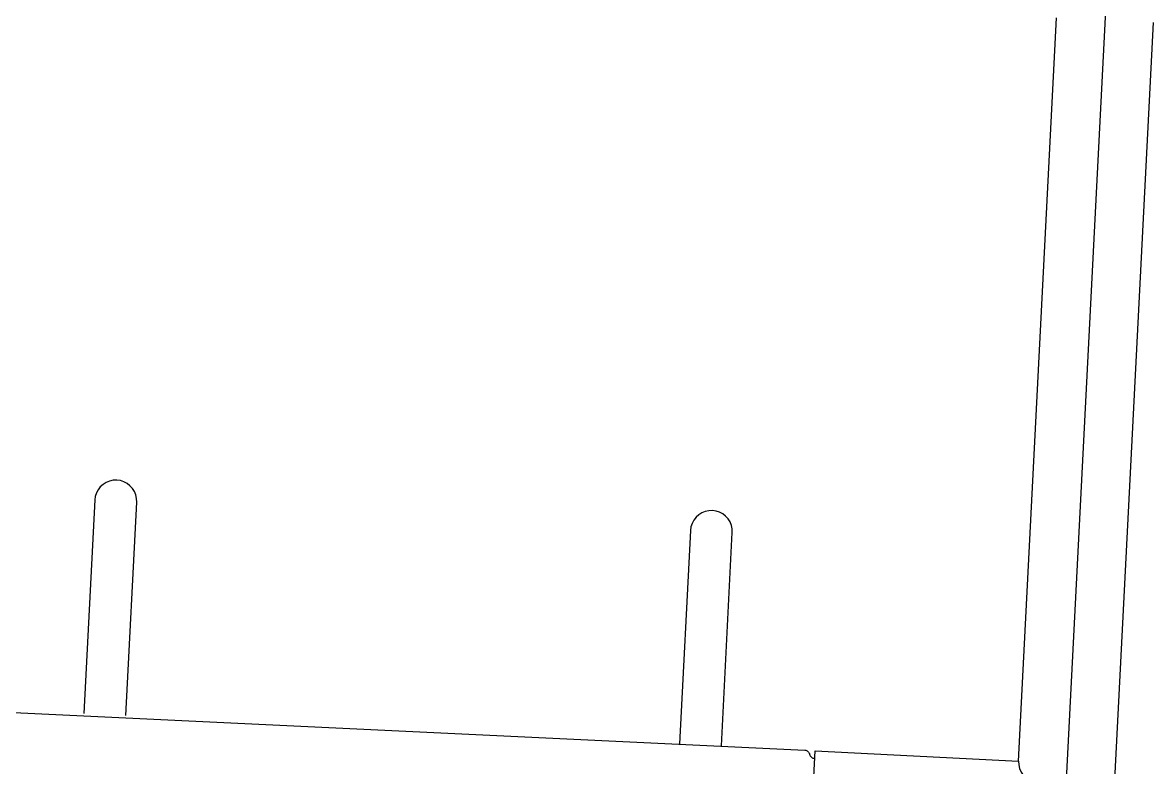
# Model space of a CAD drawing. Header units: feet. Extents: x 10084 to 13321, y 3329 to 8503.
# Drawn here: x 11194.781 to 11197.092, y 5249.877 to 5251.398 of the extents above; entities that cross this region are included whole.
import ezdxf

# ---------------------------------------------------------------- set-up
doc = ezdxf.new("R2010")
doc.units = ezdxf.units.FT
doc.header["$LTSCALE"] = 40
doc.header["$MEASUREMENT"] = 0
doc.layers.add('amenity center', color=31, linetype='Continuous')

msp = doc.modelspace()

# ---------------------------------------------------------------- linework, layer by layer
at = {"layer": 'amenity center', "color": 7, "ltscale": 100}
for p, q in [((11197.0028, 5251.5956), (11196.8157, 5247.9337)), ((11196.8165, 5249.8893), (11196.8941, 5251.4085)), ((11197.0081, 5249.7596), (11197.0918, 5251.3984)), ((11196.4004, 5249.9106), (11196.8165, 5249.8893))]:
    msp.add_line(p, q, dxfattribs=at)
at = {"layer": 'amenity center', "color": 7, "ltscale": 100, "flags": 128}
for points in [[(11194.992, 5249.9825), (11195.0143, 5250.4185), (11195.014, 5250.4259), (11195.0124, 5250.4333), (11195.0096, 5250.4402), (11195.0056, 5250.4465), (11195.0006, 5250.4521), (11194.9947, 5250.4567), (11194.9881, 5250.4602), (11194.981, 5250.4625), (11194.9736, 5250.4635), (11194.9662, 5250.4632), (11194.9588, 5250.4617), (11194.9519, 5250.4588), (11194.9456, 5250.4549), (11194.94, 5250.4499), (11194.9354, 5250.444), (11194.9319, 5250.4374), (11194.9296, 5250.4303), (11194.9286, 5250.4229), (11194.9063, 5249.9869)], [(11196.2091, 5249.9204), (11196.2314, 5250.3563), (11196.2311, 5250.3638), (11196.2296, 5250.3711), (11196.2268, 5250.378), (11196.2228, 5250.3843), (11196.2178, 5250.3899), (11196.2119, 5250.3945), (11196.2053, 5250.398), (11196.1982, 5250.4003), (11196.1908, 5250.4013), (11196.1833, 5250.401), (11196.176, 5250.3995), (11196.1691, 5250.3967), (11196.1627, 5250.3927), (11196.1572, 5250.3877), (11196.1526, 5250.3818), (11196.1491, 5250.3752), (11196.1468, 5250.3681), (11196.1458, 5250.3607), (11196.1235, 5249.9247)], [(11192.632, 5250.0899), (11196.3796, 5249.9117), (11196.3813, 5249.9114), (11196.3829, 5249.9109), (11196.3845, 5249.9102), (11196.3858, 5249.9092), (11196.3871, 5249.9079), (11196.388, 5249.9065), (11196.3888, 5249.905), (11196.3893, 5249.9033), (11196.3898, 5249.9016), (11196.3906, 5249.9), (11196.3916, 5249.8986), (11196.3929, 5249.8973), (11196.3944, 5249.8963), (11196.3961, 5249.8956), (11196.3978, 5249.8951), (11196.3996, 5249.895)]]:
    msp.add_lwpolyline(points, dxfattribs=at)
msp.add_lwpolyline([(11196.4004, 5249.9106), (11196.8165, 5249.8893), (11196.8168, 5249.8816), (11196.8184, 5249.8741), (11196.8213, 5249.8669), (11196.8254, 5249.8604), (11196.8306, 5249.8547), (11196.8367, 5249.8499), (11196.8435, 5249.8463), (11196.8508, 5249.8439), (11196.8508, 5249.692), (11196.8431, 5249.6917), (11196.8355, 5249.6901), (11196.8284, 5249.6872), (11196.8218, 5249.6831), (11196.8161, 5249.678), (11196.8113, 5249.6719), (11196.8077, 5249.6651), (11196.8054, 5249.6577), (11196.8043, 5249.6501), (11196.3882, 5249.6713)], close=True, dxfattribs=at)

doc.saveas('drawing.dxf')
